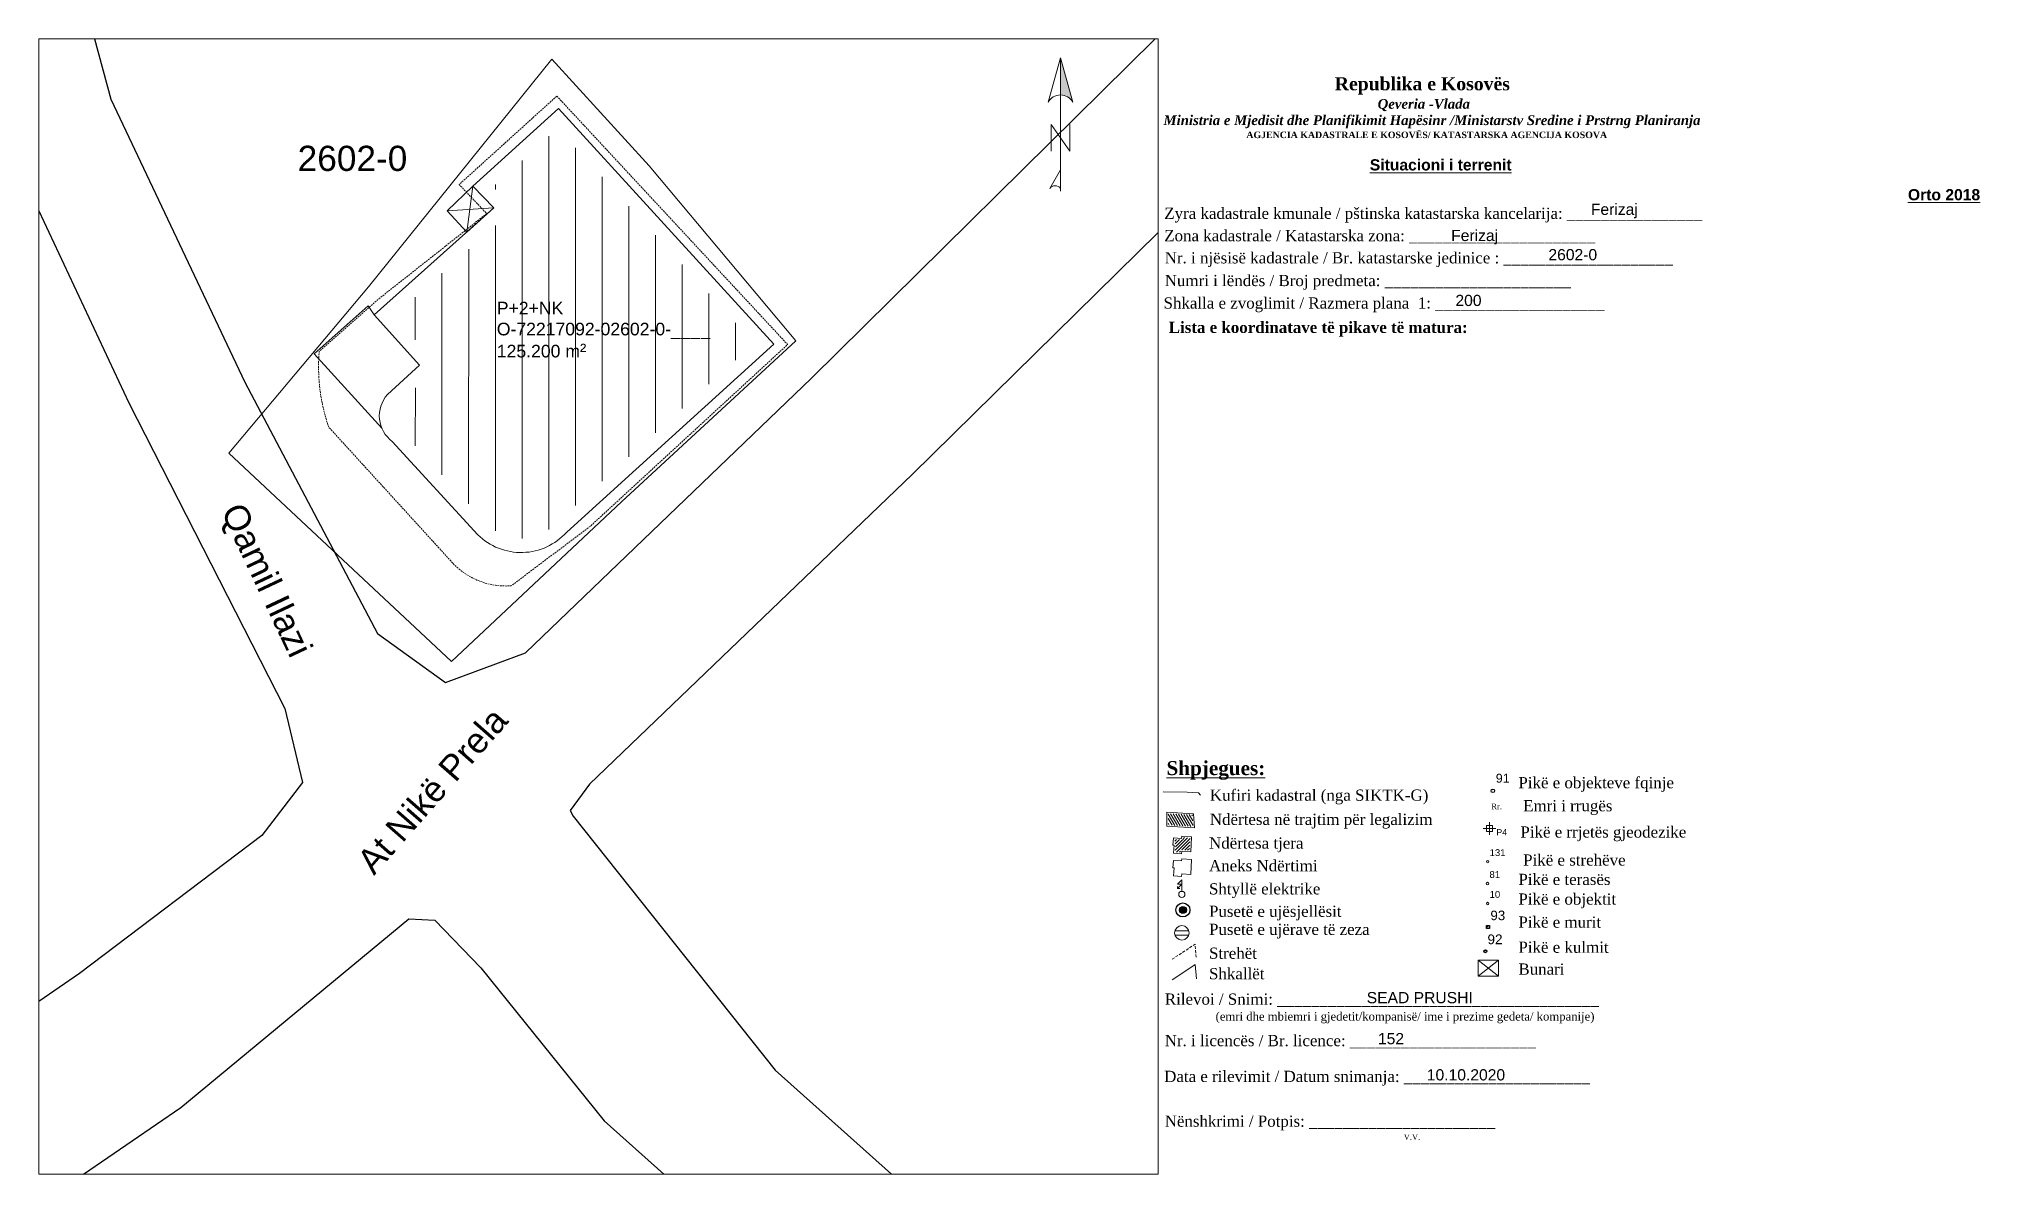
# Paper-space layout 'situacioni' of a CAD drawing. Header units: metres. Extents: x 0 to 347, y 5 to 208.
# The model-space entities are those that its viewports show. They can reach past a viewport. Long polylines and large blocks are cut down to what shows.
import ezdxf
from ezdxf.enums import TextEntityAlignment as Align

# ---------------------------------------------------------------- set-up
doc = ezdxf.new("R2010")
doc.units = ezdxf.units.M
doc.linetypes.add('DASHED', pattern=[0.75, 0.5, -0.25])
doc.layers.get('0').update_dxf_attribs({"lineweight": 0})
for name, color, linetype in [('Asfallt', 8, 'Continuous'), ('Etazha', 7, 'Continuous'), ('Nr Parceles Baze', 7, 'Continuous'), ('Pikat kulm', 85, 'Continuous'), ('Pikat muri', 40, 'Continuous')]:
    doc.layers.add(name, color=color, linetype=linetype)
for name, color, linetype, lineweight in [('Bunar', 5, 'Continuous', 0), ('emrat e rrugeve', 7, 'Continuous', 0), ('Etazha 0 pikat', 1, 'Continuous', 0), ('Etazha 0 terasa', 6, 'Continuous', 0), ('kati 0', 1, 'Continuous', 0), ('Korniza e jashtme', 7, 'Continuous', 0), ('kyqje ujselles', 5, 'Continuous', 0), ('ndertesa fqinje', 30, 'Continuous', 0), ('Parcela baze', 7, 'Continuous', 0), ('Parcela kadastrale', 7, 'Continuous', 0), ('Perdhesa', 1, 'Continuous', 0), ('perdhesa hash', 1, 'Continuous', 0), ('Pikat objekt', 7, 'Continuous', 0), ('pikat rrjet', 7, 'Continuous', 0), ('Puset fekali', 30, 'Continuous', 0), ('Shkallet', 3, 'Continuous', 0), ('shkallet pikat', 3, 'Continuous', 0), ('Shtyll elektrike', 7, 'Continuous', 0), ('streha', 190, 'Continuous', 0)]:
    doc.layers.add(name, color=color, linetype=linetype, lineweight=lineweight)
doc.styles.get("Standard").update_dxf_attribs({"font": 'arial.ttf'})

# ---------------------------------------------------------------- blocks, each defined once
blk = doc.blocks.new('*U62')
at = {"linetype": 'ByBlock', "lineweight": -2}
blk.add_hatch(color=0, dxfattribs=at).paths.add_polyline_path([(0, 562), (0, 301, -0.269143), (87, 250)])
at = {"color": 0, "linetype": 'ByBlock', "lineweight": -2}
for points in [[(87, 250, 0.580323), (-87, 250), (0, 562), (87, 250), (0, 562), (0, 300)], [(0, -356, 0.5), (-75, -356), (0, -225)]]:
    blk.add_lwpolyline(points, format="xyb", dxfattribs=at)
for points in [[(0, -375), (0, 562)], [(-66, -94), (-66, 94), (66, -94), (66, 94)]]:
    blk.add_lwpolyline(points, dxfattribs=at)
blk = doc.blocks.new('*X14')
for p, q in [((69.5, 22.78), (70, 22.78)), ((69.5, 22.75), (70, 22.75)), ((69.5, 22.72), (70, 22.72)), ((69.51, 22.81), (69.99, 22.81)), ((69.51, 22.69), (69.99, 22.69)), ((69.52, 22.84), (69.98, 22.84)), ((69.52, 22.66), (69.98, 22.66)), ((69.53, 22.88), (69.97, 22.88)), ((69.53, 22.62), (69.97, 22.62)), ((69.55, 22.91), (69.95, 22.91)), ((69.55, 22.59), (69.95, 22.59)), ((69.58, 22.94), (69.92, 22.94)), ((69.58, 22.56), (69.92, 22.56)), ((69.63, 22.97), (69.87, 22.97)), ((69.63, 22.53), (69.87, 22.53))]:
    blk.add_line(p, q)
blk = doc.blocks.new('Drill Hole')
at = {"color": 0, "linetype": 'ByBlock', "lineweight": -2}
for radius in [0.05, 0.025]:
    blk.add_circle((0, 0), radius, dxfattribs=at)
at = {"color": 0, "linetype": 'ByBlock', "lineweight": -2, "xscale": 0.1000000000000227, "yscale": 0.1000000000000227, "zscale": 0.1000000000000227}
blk.add_blockref('*X14', (-6.975, -2.275), dxfattribs=at)
blk = doc.blocks.new('Settling Basin - PK ujrat e zeza')
at = {"color": 21, "lineweight": 0, "flags": 128}
for points in [[(-0.95, 0.27), (0.96, 0.27)], [(-0.95, -0.33), (0.96, -0.33)]]:
    blk.add_lwpolyline(points, dxfattribs=at)
at = {"color": 21, "lineweight": 0}
blk.add_circle((0, 0), 1, dxfattribs=at)
blk = doc.blocks.new('Puset_Kan_Atmosferik')
blk.add_blockref('Settling Basin - PK ujrat e zeza', (0, 0))
blk = doc.blocks.new('Pole electricity_ Shtyllë Elekrike Druri - tension i lartë')
at = {"color": 1, "linetype": 'ByBlock', "lineweight": 0, "flags": 128}
for points in [[(0, 0.5), (0, 2.35), (-0.7, 1.65), (0, 1.65), (-0.7, 0.95)], [(-0.35, 0.95), (-0.7, 0.95), (-0.7, 1.3)]]:
    blk.add_lwpolyline(points, dxfattribs=at)
at = {"color": 1, "linetype": 'ByBlock', "lineweight": 0}
blk.add_circle((0, 0), 0.5, dxfattribs=at)
blk = doc.blocks.new('Shtylle_Elekrike_Druri')
at = {"color": 1, "lineweight": 0}
blk.add_blockref('Pole electricity_ Shtyllë Elekrike Druri - tension i lartë', (0, 0), dxfattribs=at)
blk = doc.blocks.new('*U66')
at = {"color": 0, "linetype": 'ByBlock', "lineweight": -2, "transparency": 16777216}
for p, q in [((-1, 0), (1, 0)), ((0, -1), (0, 1))]:
    blk.add_line(p, q, dxfattribs=at)
blk.add_lwpolyline([(-0.5, -0.5), (-0.5, 0.5), (0.5, 0.5), (0.5, -0.5)], close=True, dxfattribs=at)
blk = doc.blocks.new('*U67', base_point=(325.17, 76.16, 619.2))
at = {"layer": 'pikat rrjet', "linetype": 'ByBlock', "insert": (326.41, 76.05), "char_height": 1.1062, "attachment_point": 1}
blk.add_mtext('{\\fArial|b0|i0|c0|p34;\\C137;\\c8355647;P4}', dxfattribs=at)
blk = doc.blocks.new('*U68', base_point=(325.17, 76.16, 619.2))
at = {"layer": 'pikat rrjet', "color": 93, "linetype": 'ByBlock', "lineweight": -2}
blk.add_blockref('*U67', (325.17, 76.16, 619.2), dxfattribs=at)
blk = doc.blocks.new('*U69', base_point=(325.17, 76.16, 619.2))
at = {"layer": 'pikat rrjet', "color": 93, "linetype": 'ByBlock', "lineweight": -2, "xscale": 1.106239888375726, "yscale": 1.106239888375726, "zscale": 1.106239888375726}
blk.add_blockref('*U66', (325.17, 76.16, 619.2), dxfattribs=at)
at = {"layer": 'pikat rrjet', "color": 93, "linetype": 'ByBlock', "lineweight": -2}
blk.add_blockref('*U68', (325.17, 76.16, 619.2), dxfattribs=at)
blk = doc.blocks.new('*U65')
at = {"color": 0, "linetype": 'ByBlock', "lineweight": -2, "transparency": 16777216}
blk.add_line((0, 0), (0, 0), dxfattribs=at)
blk.add_circle((0, 0), 0.5, dxfattribs=at)
blk = doc.blocks.new('*U70', base_point=(336.16, 80.43, 619.62))
at = {"layer": 'shkallet pikat', "linetype": 'ByBlock', "insert": (336.52, 81.43), "char_height": 1.217, "attachment_point": 7}
blk.add_mtext('131', dxfattribs=at)
blk = doc.blocks.new('*U71', base_point=(336.16, 80.43, 619.62))
at = {"layer": 'shkallet pikat', "linetype": 'ByBlock', "lineweight": -2}
blk.add_blockref('*U70', (336.16, 80.43, 619.62), dxfattribs=at)
blk = doc.blocks.new('*U72', base_point=(336.16, 80.43, 619.62))
at = {"layer": 'shkallet pikat', "linetype": 'ByBlock', "lineweight": -2, "xscale": 0.4424959465003713, "yscale": 0.4424959465003713, "zscale": 0.4424959465003713}
blk.add_blockref('*U65', (336.16, 80.43, 619.62), dxfattribs=at)
at = {"layer": 'shkallet pikat', "linetype": 'ByBlock', "lineweight": -2}
blk.add_blockref('*U71', (336.16, 80.43, 619.62), dxfattribs=at)
blk = doc.blocks.new('*U73', base_point=(344.98, 90.05, 619.9))
at = {"layer": 'Etazha 0 terasa', "linetype": 'ByBlock', "insert": (345.34, 91.04), "char_height": 1.217, "attachment_point": 7}
blk.add_mtext('81', dxfattribs=at)
blk = doc.blocks.new('*U74', base_point=(344.98, 90.05, 619.9))
at = {"layer": 'Etazha 0 terasa', "linetype": 'ByBlock', "lineweight": -2}
blk.add_blockref('*U73', (344.98, 90.05, 619.9), dxfattribs=at)
blk = doc.blocks.new('*U75', base_point=(344.98, 90.05, 619.9))
at = {"layer": 'Etazha 0 terasa', "linetype": 'ByBlock', "lineweight": -2, "xscale": 0.4424959465003713, "yscale": 0.4424959465003713, "zscale": 0.4424959465003713}
blk.add_blockref('*U65', (344.98, 90.05, 619.9), dxfattribs=at)
at = {"layer": 'Etazha 0 terasa', "linetype": 'ByBlock', "lineweight": -2}
blk.add_blockref('*U74', (344.98, 90.05, 619.9), dxfattribs=at)
blk = doc.blocks.new('*U76', base_point=(342.04, 86.06, 620.6))
at = {"layer": 'Etazha 0 pikat', "linetype": 'ByBlock', "insert": (342.4, 87.06), "char_height": 1.217, "attachment_point": 7}
blk.add_mtext('10', dxfattribs=at)
blk = doc.blocks.new('*U77', base_point=(342.04, 86.06, 620.6))
at = {"layer": 'Etazha 0 pikat', "linetype": 'ByBlock', "lineweight": -2}
blk.add_blockref('*U76', (342.04, 86.06, 620.6), dxfattribs=at)
blk = doc.blocks.new('*U78', base_point=(342.04, 86.06, 620.6))
at = {"layer": 'Etazha 0 pikat', "linetype": 'ByBlock', "lineweight": -2}
blk.add_blockref('*U77', (342.04, 86.06, 620.6), dxfattribs=at)
at = {"layer": 'Etazha 0 pikat', "linetype": 'ByBlock', "lineweight": -2, "xscale": 0.4424959465003713, "yscale": 0.4424959465003713, "zscale": 0.4424959465003713}
blk.add_blockref('*U65', (342.04, 86.06, 620.6), dxfattribs=at)
blk = doc.blocks.new('A$C15BF54BC')
at = {"layer": 'perdhesa hash'}
h = blk.add_hatch(dxfattribs=at)
h.set_pattern_fill('ANSI31', color=256, scale=0.3, angle=45)
h.set_pattern_definition([(90, (-7512377.7412, -4692014.2266), (-0.9525, 2e-16), [])])
h.paths.add_polyline_path([(3.13, 10.88), (0.67, 6.69), (9.51, 0.73), (11.77, 5.14)])
h.paths.add_polyline_path([(3.98, 6.84), (6.05, 5.66), (6.47, 6.4), (4.4, 7.58)], flags=24)
h.paths.add_polyline_path([(2.22, 8.76), (9.68, 3.8), (10.17, 4.53), (2.71, 9.49)], flags=24)
at = {"layer": 'Perdhesa', "elevation": 615.28, "flags": 128}
blk.add_lwpolyline([(9.69, 0), (0, 6.54), (2.97, 11.59), (12.42, 5.31)], close=True, dxfattribs=at)
blk = doc.blocks.new('*U87')
at = {"color": 0, "linetype": 'ByBlock', "lineweight": -2, "transparency": 16777216}
blk.add_line((0, 0), (0, 0.5), dxfattribs=at)
blk.add_lwpolyline([(-0.5, -0.5), (-0.5, 0.5), (0.5, 0.5), (0.5, -0.5)], close=True, dxfattribs=at)
blk = doc.blocks.new('*U88', base_point=(331.69, 53.99, 573.27))
at = {"layer": 'Pikat muri', "linetype": 'ByBlock', "insert": (332.34, 55.79, 573.27), "char_height": 2.54, "attachment_point": 7}
blk.add_mtext('93', dxfattribs=at)
blk = doc.blocks.new('*U89', base_point=(331.69, 53.99, 573.27))
at = {"color": 25, "linetype": 'ByBlock', "lineweight": -2}
blk.add_blockref('*U88', (331.69, 53.99, 573.27), dxfattribs=at)
blk = doc.blocks.new('*U90')
at = {"color": 0, "linetype": 'ByBlock', "lineweight": -2, "transparency": 16777216}
blk.add_line((0, 0), (0, 0.5), dxfattribs=at)
blk.add_circle((0, 0), 0.5, dxfattribs=at)
blk = doc.blocks.new('*U91', base_point=(330.2, 60.77, 582.29))
at = {"layer": 'Pikat kulm', "linetype": 'ByBlock', "insert": (330.75, 62.57, 582.29), "char_height": 2.54, "attachment_point": 7}
blk.add_mtext('92', dxfattribs=at)
blk = doc.blocks.new('*U92', base_point=(330.2, 60.77, 582.29))
at = {"color": 97, "linetype": 'ByBlock', "lineweight": -2}
blk.add_blockref('*U91', (330.2, 60.77, 582.29), dxfattribs=at)
blk = doc.blocks.new('*U93', base_point=(327.64, 52.97, 576.3))
at = {"layer": 'Pikat objekt', "linetype": 'ByBlock', "insert": (328.29, 54.78, 576.3), "char_height": 2, "attachment_point": 7}
blk.add_mtext('{\\C26;\\c8063;91}', dxfattribs=at)
blk = doc.blocks.new('*U94', base_point=(327.64, 52.97, 576.3))
at = {"layer": 'Pikat objekt', "color": 24, "linetype": 'ByBlock', "lineweight": -2}
blk.add_blockref('*U93', (327.64, 52.97, 576.3), dxfattribs=at)

msp = doc.modelspace()

# ---------------------------------------------------------------- hatches: boundary and pattern name
at = {"layer": 'kati 0', "linetype": 'DASHED'}
h = msp.add_hatch(dxfattribs=at)
h.set_pattern_fill('ANSI31', color=256, scale=0.3, angle=45)
h.paths.add_polyline_path([(7513135.535, 4691722.169), (7513133.221, 4691720.076), (7513133.979, 4691719.298), (7513129.692, 4691715.466), (7513131.298, 4691713.672), (7513129.814, 4691712.308, 0.450407), (7513129.961, 4691711.364), (7513133.045, 4691708.002, 0.431542), (7513135.501, 4691708.097), (7513142.546, 4691714.497)])
h.paths.add_polyline_path([(7513133.334, 4691719.226), (7513133.768, 4691719.226), (7513133.768, 4691719.927), (7513133.334, 4691719.927)], flags=25)
h.paths.add_polyline_path([(7513130.746, 4691713.592), (7513131.445, 4691713.592), (7513131.445, 4691714.293), (7513130.746, 4691714.293)], flags=25)
h.paths.add_polyline_path([(7513132.481, 4691707.64), (7513133.179, 4691707.64), (7513133.179, 4691708.341), (7513132.481, 4691708.341)], flags=25)
h.paths.add_polyline_path([(7513133.876, 4691707.069), (7513134.574, 4691707.069), (7513134.574, 4691707.77), (7513133.876, 4691707.77)], flags=9)
h.paths.add_polyline_path([(7513132.789, 4691718.367), (7513133.529, 4691718.367), (7513133.529, 4691719.109), (7513132.789, 4691719.109)], flags=25)
h.paths.add_polyline_path([(7513133.18, 4691713.72), (7513141.07, 4691713.72), (7513141.07, 4691716.204), (7513133.18, 4691716.204)], flags=24)

# ---------------------------------------------------------------- linework, layer by layer
at = {"layer": 'Asfallt'}
for points, elevation in [([(7513112.553, 4691749.169), (7513119.586, 4691723.213), (7513124.365, 4691713.098), (7513129.1, 4691704.123), (7513131.532, 4691702.371), (7513134.384, 4691703.44), (7513144.601, 4691713.246), (7513157.838, 4691726.317), (7513179.927, 4691745.411)], 574.59), ([(7513108.735, 4691748.134), (7513115.96, 4691721.468), (7513120.229, 4691712.364), (7513125.791, 4691701.453), (7513126.424, 4691698.811), (7513124.972, 4691696.911), (7513118.464, 4691691.986), (7513101.197, 4691680.127)], 574.641), ([(7513183.203, 4691741.621), (7513161.27, 4691722.668), (7513148.195, 4691709.801), (7513136.672, 4691698.744), (7513135.986, 4691697.808), (7513136.091, 4691697.604), (7513143.3, 4691688.534), (7513163.15, 4691670.785)], 575.009), ([(7513104.59, 4691675.186), (7513122.085, 4691687.202), (7513130.218, 4691693.937), (7513131.144, 4691693.888), (7513132.795, 4691692.189), (7513137.197, 4691686.719), (7513159.536, 4691666.744)], 574.229)]:
    msp.add_lwpolyline(points, dxfattribs=dict(at, elevation=elevation))
at = {"layer": 'Bunar', "elevation": 620.112, "flags": 128}
for points in [[(7513132.501, 4691720.099), (7513131.59, 4691719.217), (7513132.291, 4691718.46)], [(7513132.291, 4691718.46), (7513132.501, 4691720.099)], [(7513133.257, 4691719.323), (7513132.501, 4691720.099)], [(7513131.59, 4691719.217), (7513133.257, 4691719.323)], [(7513133.257, 4691719.323), (7513132.291, 4691718.46)]]:
    msp.add_lwpolyline(points, dxfattribs=at)
at = {"layer": 'kati 0', "elevation": 620.112, "flags": 128}
msp.add_lwpolyline([(7513143.253, 4691714.464), (7513135.568, 4691722.874), (7513132.501, 4691720.099), (7513133.257, 4691719.323), (7513128.986, 4691715.505), (7513130.596, 4691713.706), (7513129.454, 4691712.656, 0.441077), (7513129.63, 4691710.985), (7513132.685, 4691707.655, 0.429243), (7513135.857, 4691707.745)], format="xyb", close=True, dxfattribs=at)
at = {"layer": 'Parcela baze', "linetype": 'Continuous'}
msp.add_lwpolyline([(7513137.819, 4691708.828), (7513144.039, 4691714.578), (7513138.8, 4691720.827), (7513135.33, 4691724.637), (7513128.779, 4691716.508), (7513123.799, 4691710.569), (7513131.739, 4691703.129), (7513137.819, 4691708.828)], close=True, dxfattribs=at)
at = {"layer": 'Shkallet', "elevation": 620.112, "flags": 128}
msp.add_lwpolyline([(7513128.986, 4691715.505), (7513128.764, 4691715.831), (7513126.84, 4691714.119), (7513129.257, 4691711.459)], dxfattribs=at)
at = {"layer": 'streha', "linetype": 'DASHED', "ltscale": 3, "elevation": 631.507, "flags": 128}
msp.add_lwpolyline([(7513135.505, 4691723.319), (7513143.745, 4691714.446), (7513136.69, 4691707.949), (7513133.876, 4691705.829, -0.216433), (7513131.843, 4691706.582), (7513127.359, 4691711.499, -0.103957), (7513127.02, 4691714.199), (7513129.105, 4691716.044), (7513133.002, 4691719.123), (7513132.018, 4691720.161), (7513135.505, 4691723.319)], format="xyb", dxfattribs=at)

# ---------------------------------------------------------------- texts
at = {"layer": 'emrat e rrugeve'}
for s, rotation, p in [('Qamil Ilazi', 295.24245, (7513125.161, 4691706.038)), ('At Nikë Prela', 48.75369, (7513131.056, 4691698.517))]:
    msp.add_text(s, height=0.9, rotation=rotation, dxfattribs=at).set_placement(p, align=Align.MIDDLE_CENTER)
at = {"layer": 'Etazha', "linetype": 'DASHED', "insert": (7513133.361, 4691715.974), "char_height": 0.45, "attachment_point": 1}
msp.add_mtext_dynamic_manual_height_columns('P+2+NK\\PO-72217092-02602-0-____\\P125.200 m{\\H1.0833x;²}', width=3.65204, gutter_width=1, heights=[0], dxfattribs=at)
at = {"layer": 'Nr Parceles Baze'}
msp.add_text('2602-0', height=0.9, dxfattribs=at).set_placement((7513128.209, 4691721.095), align=Align.MIDDLE_CENTER)

psp = doc.layouts.new('situacioni')

# ---------------------------------------------------------------- hatches: boundary and pattern name
at = {"layer": 'ndertesa fqinje'}
h = psp.add_hatch(dxfattribs=at)
h.set_pattern_fill('ANSI31', color=256, scale=0.124587)
h.set_pattern_definition([(45, (-1871449.20362, -1176168.6832), (-0.27970504433, 0.27970504433), [])])
h.paths.add_polyline_path([(205.95, 65.4), (204.69, 65.49), (204.65, 65.08), (203.23, 65.18), (203.17, 64.37), (203.4, 64.36), (203.28, 62.9), (204.19, 62.85), (204.26, 63.32), (205.84, 63.19)])

# ---------------------------------------------------------------- linework, layer by layer
at = {"layer": 'Bunar'}
psp.add_lwpolyline([(257.36, 43.61), (260.99, 43.61), (260.99, 40.74), (257.36, 40.74)], close=True, dxfattribs=at)
at = {"layer": 'Bunar', "flags": 128}
for points in [[(260.99, 40.74), (257.36, 43.61)], [(257.36, 40.74), (260.99, 43.61)]]:
    psp.add_lwpolyline(points, dxfattribs=at)
at = {"layer": 'ndertesa fqinje', "color": 7, "linetype": 'Continuous', "lineweight": 13}
for points in [[(206.21, 65.63), (206.08, 62.92), (204.47, 63.06), (204.41, 62.59), (203.02, 62.67), (203.13, 64.12), (202.9, 64.13), (202.99, 65.45), (204.43, 65.34), (204.46, 65.76)], [(206.21, 61.58), (206.08, 58.88), (204.47, 59.01), (204.41, 58.54), (203.02, 58.63), (203.13, 60.08), (202.9, 60.09), (202.99, 61.41), (204.43, 61.3), (204.46, 61.71)]]:
    psp.add_lwpolyline(points, close=True, dxfattribs=at)
at = {"layer": 'Parcela kadastrale', "flags": 128}
psp.add_lwpolyline([(201.15, 73.63), (205.45, 73.57), (207.46, 73.48), (207.84, 73.05)], dxfattribs=at)
at = {"layer": 'Shkallet', "flags": 128}
psp.add_lwpolyline([(202.73, 40.1), (205.35, 41.79), (206.83, 42.8), (207.07, 40.26)], dxfattribs=at)
at = {"layer": 'streha', "linetype": 'DASHED', "flags": 128}
psp.add_lwpolyline([(202.73, 43.76), (205.35, 45.45), (206.83, 46.45), (207.07, 43.92)], dxfattribs=at)

# ---------------------------------------------------------------- block references
at = {"xscale": 0.0254, "yscale": 0.0254, "zscale": 0.0254}
psp.add_blockref('*U62', (182.81, 190.45), dxfattribs=at)
at = {"color": 25, "linetype": 'ByBlock', "lineweight": -2}
for name, xscale, yscale, zscale in [('*U89', 0.668629600320203, 0.668629600320203, 0.668629600320203), ('*U87', 0.5349036802561624, 0.5349036802561624, 0.5349036802561624)]:
    psp.add_blockref(name, (259.13, 49.51, 383.3), dxfattribs=dict(at, xscale=xscale, yscale=yscale, zscale=zscale))
at = {"color": 97, "linetype": 'ByBlock', "lineweight": -2}
for name, xscale, yscale, zscale in [('*U90', 0.5465772699824809, 0.5465772699824809, 0.5465772699824809), ('*U92', 0.6832216011425329, 0.6832216011425329, 0.6832216011425329)]:
    psp.add_blockref(name, (258.66, 45.19, 397.83), dxfattribs=dict(at, xscale=xscale, yscale=yscale, zscale=zscale))
at = {"layer": 'Etazha 0 pikat'}
psp.add_blockref('*U78', (259.06, 53.7, 620.6), dxfattribs=at)
at = {"layer": 'Etazha 0 terasa'}
psp.add_blockref('*U75', (259.04, 57.27, 619.9), dxfattribs=at)
at = {"layer": 'kyqje ujselles', "color": 0, "linetype": 'ByBlock', "lineweight": -2, "xscale": 24.999995000001, "yscale": 24.999995000001, "zscale": 24.999995000001}
psp.add_blockref('Drill Hole', (204.67, 52.55, 619.52), dxfattribs=at)
at = {"layer": 'Perdhesa', "xscale": 0.4215709049898508, "yscale": 0.4215709049898508, "zscale": 0.4215709049898508, "rotation": 30.65689247966421}
psp.add_blockref('A$C15BF54BC', (203.22, 65.15, -259.38), dxfattribs=at)
at = {"layer": 'Pikat objekt', "color": 24, "linetype": 'ByBlock', "lineweight": -2}
for name, xscale, yscale, zscale in [('*U94', 0.7973264674300554, 0.7973264674300554, 0.7973264674300554), ('*U65', 0.6378611611868211, 0.6378611611868211, 0.6378611611868211)]:
    psp.add_blockref(name, (260, 73.82, 459.5), dxfattribs=dict(at, xscale=xscale, yscale=yscale, zscale=zscale))
at = {"layer": 'pikat rrjet'}
psp.add_blockref('*U69', (259.4, 67.1, 619.2), dxfattribs=at)
at = {"layer": 'Puset fekali', "color": 0, "linetype": 'ByBlock', "lineweight": -2, "xscale": 1.298461642721147, "yscale": 1.298461642721147, "zscale": 1.298461642721147}
psp.add_blockref('Puset_Kan_Atmosferik', (204.48, 48.47, 459.81), dxfattribs=at)
at = {"layer": 'shkallet pikat'}
psp.add_blockref('*U72', (259.06, 61.17, 619.62), dxfattribs=at)
at = {"layer": 'Shtyll elektrike', "color": 0, "linetype": 'ByBlock', "lineweight": -2, "xscale": 1.102172484047922, "yscale": 1.102172484047922, "zscale": 1.102172484047922}
psp.add_blockref('Shtylle_Elekrike_Druri', (204.48, 55.33, 326.06), dxfattribs=at)

# ---------------------------------------------------------------- texts
at = {"attachment_point": 1}
for s, insert, char_height, width in [('\\pi79.656;{\\fBook Antiqua|b1|i0|c0|p18;\\H1.3333x;Republika e Kosovës\\fTimes New Roman|b1|i0|c0|p18;\\P\\pi87.312;\\fBook Antiqua|b1|i1|c0|p18;\\H0.75x;Qeveria -Vlada\\P\\pi49.083;\\fTimes New Roman|b1|i1|c0|p18;Ministria e Mjedisit dhe Planifikimit Hapësinr /Ministarstv Sredine i Prstrng Planiranja\\P\\pi63.875;\\fBook Antiqua|b1|i0|c0|p18;\\H0.66668x;AGJENCIA KADASTRALE E KOSOVËS/ KATASTARSKA AGENCIJA KOSOVA}', (152.12, 201.25), 1.74651, 191.8237), ('{\\fArial|b1|i0|c0|p34;\\LSituacioni i terrenit }', (238.04, 186.61), 2, 26.5502), ('{\\fArial|b1|i0|c0|p34;\\LOrto 2018}', (334.1, 181.28), 2, 26.5502), ('{\\fTimes New Roman|b0|i0|c0|p18; Zyra kadastrale kmunale / pštinska katastarska kancelarija: ________________}', (200.59, 177.96), 2, 114.6874), ('Ferizaj', (277.5, 178.67), 2, 24.6598), ('{\\fTimes New Roman|b0|i0|c0|p18; Zona kadastrale / Katastarska zona: ______________________}', (200.59, 173.97), 2, 83.344), ('Ferizaj', (252.56, 174), 2, 29.4868), ('{\\fTimes New Roman|b0|i0|c0|p18;Nr. i njësisë kadastrale / Br. katastarske jedinice : ____________________}', (201.42, 170.01), 2, 98.5379), ('2602-0', (269.92, 170.57), 2, 29.4868), ('{\\fTimes New Roman|b0|i0|c0|p18; Numri i lëndës / Broj predmeta: ______________________}', (200.67, 165.95), 2, 83.344), ('{\\fTimes New Roman|b0|i0|c0|p18; Shkalla e zvoglimit / Razmera plana  1: ____________________}', (200.46, 161.94), 2, 98.5379), ('200', (253.32, 162.4), 2, 29.4868), ('{\\fTimes New Roman|b1|i0|c0|p18;Lista e koordinatave të pikave të matura:}', (202.14, 157.59), 2, 98.5379), ('{\\fTimes New Roman|b1|i0|c0|p18;\\LShpjegues:}', (201.75, 79.14), 2.5, 98.5379), ('{\\fTimes New Roman|b0|i0|c0|p18;Pikë e objekteve fqinje}', (264.56, 76.29, -3193.16), 2, 98.5379), ('{\\fTimes New Roman|b0|i0|c0|p18;Kufiri kadastral (nga SIKTK-G)}', (209.48, 74.06), 2, 98.5379), ('{\\fTimes New Roman|b0|i0|c0|p18;Ndërtesa në trajtim për legalizim}', (209.48, 69.74), 2, 98.5379), ('{\\fTimes New Roman|b0|i0|c0|p18;Rr.}', (259.74, 71.53, -1596.58), 1, 98.5379), ('{\\fTimes New Roman|b0|i0|c0|p18;Emri i rrugës }', (265.41, 72.17, -1596.58), 2, 98.5379), ('{\\fTimes New Roman|b0|i0|c0|p18;Pikë e rrjetës gjeodezike}', (264.92, 67.48, -1596.58), 2, 98.5379), ('{\\fTimes New Roman|b0|i0|c0|p18;Ndërtesa tjera}', (209.33, 65.51), 2, 98.5379), ('{\\fTimes New Roman|b0|i0|c0|p18;Pikë e strehëve}', (265.41, 62.48, -1596.58), 2, 98.5379), ('{\\fTimes New Roman|b0|i0|c0|p18;Aneks Ndërtimi}', (209.33, 61.46), 2, 98.5379), ('{\\fTimes New Roman|b0|i0|c0|p18;Pikë e terasës}', (264.56, 59.02, -3193.16), 2, 98.5379), ('{\\fTimes New Roman|b0|i0|c0|p18;Shtyllë elektrike}', (209.33, 57.33), 2, 98.5379), ('{\\fTimes New Roman|b0|i0|c0|p18;Pikë e objektit}', (264.56, 55.51, -3193.16), 2, 98.5379), ('{\\fTimes New Roman|b0|i0|c0|p18;Pusetë e ujësjellësit}', (209.33, 53.33), 2, 98.5379), ('{\\fTimes New Roman|b0|i0|c0|p18;Pusetë e ujërave të zeza}', (209.33, 50.1), 2, 98.5379), ('{\\fTimes New Roman|b0|i0|c0|p18;Pikë e murit}', (264.56, 51.39, -3193.16), 2, 98.5379), ('{\\fTimes New Roman|b0|i0|c0|p18;Strehët}', (209.33, 45.84), 2, 98.5379), ('{\\fTimes New Roman|b0|i0|c0|p18;Pikë e kulmit}', (264.56, 46.91, -3193.16), 2, 98.5379), ('{\\fTimes New Roman|b0|i0|c0|p18;Shkallët}', (209.33, 42.18), 2, 98.5379), ('{\\fTimes New Roman|b0|i0|c0|p18;Bunari}', (264.56, 43, -3193.16), 2, 98.5379), ('{\\fTimes New Roman|b0|i0|c0|p18; Rilevoi / Snimi: ______________________________________\\P             \\H0.75x;(emri dhe mbiemri i gjedetit/kompanisë/ ime i prezime gedeta/ kompanije)}', (200.69, 37.64), 2, 87.3883), ('SEAD PRUSHI', (237.48, 37.9), 2, 24.6598), ('{\\fTimes New Roman|b0|i0|c0|p18; Nr. i licencës / Br. licence: ______________________\\P                                }', (200.67, 30.23), 2, 83.344), ('152', (239.49, 30.58), 2, 24.6598), ('{\\fTimes New Roman|b0|i0|c0|p18; Data e rilevimit / Datum snimanja: ______________________\\P                                 }', (200.57, 23.84), 2, 83.344), ('10.10.2020', (248.21, 24.12), 2, 24.6598), ('{\\fTimes New Roman|b0|i0|c0|p18; Nënshkrimi / Potpis: ______________________\\P\\H0.5x;                                                                                                                   V.V.\\P\\H2.00001x;                                ', (200.67, 15.85), 2, 83.344)]:
    psp.add_mtext(s, dxfattribs=dict(at, insert=insert, char_height=char_height, width=width))

# ---------------------------------------------------------------- viewports
at = {"layer": 'Korniza e jashtme', "view_target_point": (7499131.095, 4689980.516), "view_twist_angle": 360}
psp.add_viewport(center=(100.36, 106.74), size=(199.84, 202.737), view_center_point=(14005.9, 1724.574), view_height=40.5474, dxfattribs=at)

doc.saveas('drawing.dxf')
